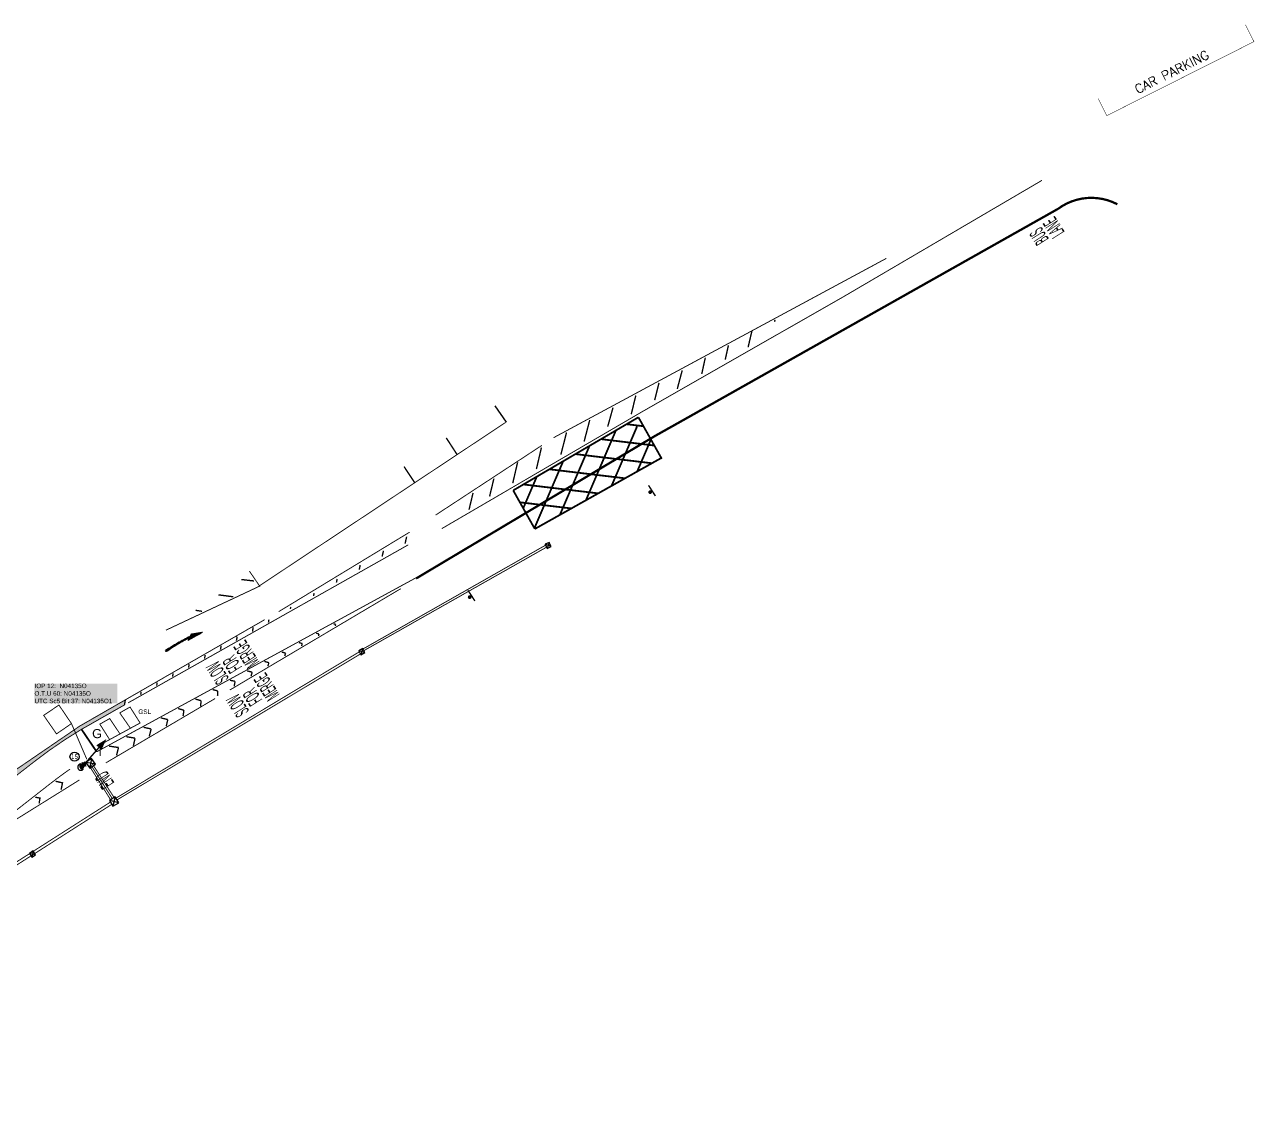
# Model space of a CAD drawing. Extents: x 375488 to 375825, y 165886 to 166087.
# Drawn here: x 375689.5 to 375825, y 165967.8 to 166087 of the extents above; entities that cross this region are included whole.
import ezdxf
from ezdxf.enums import TextEntityAlignment as Align

# ---------------------------------------------------------------- set-up
doc = ezdxf.new("R2010")
doc.units = 0
for name, pattern in [('1004', [6, 4, -2]), ('1009', [0.9, 0.6, -0.3]), ('1010', [2, 1, -1]), ('1041', [2, 1, 0, 1]), ('DUCT1', [2, 1, -0.5, 0, -0.5])]:
    doc.linetypes.add(name, pattern=pattern)
doc.layers.get('0').update_dxf_attribs({"linetype": 'CONTINUOUS'})
for name, color, linetype in [('DATA', 7, 'CONTINUOUS'), ('ducts', 3, 'CONTINUOUS'), ('ELEC LOOPS NEW', 1, 'CONTINUOUS'), ('EXISTING DUCTS', 8, 'DUCT1'), ('LINES', 7, 'CONTINUOUS'), ('Lines remain', 8, 'CONTINUOUS'), ('NUMBERS', 7, 'CONTINUOUS'), ('Rd Marks White new', 7, 'CONTINUOUS'), ('Rd Marks yellow new', 40, 'CONTINUOUS'), ('SETOUT', 4, 'CONTINUOUS'), ('SIGNALS', 4, 'CONTINUOUS'), ('SIGSnumbers', 7, 'CONTINUOUS'), ('VIEW', 7, 'CONTINUOUS')]:
    doc.layers.add(name, color=color, linetype=linetype)
doc.styles.add('KTS_tahoma', font='tahoma.ttf')
doc.styles.add('RDMARKP', font='rdmarkp.shx')
doc.styles.get("Standard").update_dxf_attribs({"font": 'romans.shx'})

# ---------------------------------------------------------------- blocks, each defined once
blk = doc.blocks.new('JBOX5')
at = {"color": 0, "linetype": 'ByBlock'}
for p, q in [((0.25, 0.25), (-0.25, 0.25)), ((-0.25, 0.25), (-0.25, -0.25)), ((-0.25, 0.25), (0.25, -0.25)), ((0.25, 0.25), (-0.25, -0.25)), ((0.25, -0.25), (0.25, 0.25)), ((-0.25, -0.25), (0.25, -0.25))]:
    blk.add_line(p, q, dxfattribs=at)
blk = doc.blocks.new('JBOX8')
at = {"color": 0, "linetype": 'ByBlock'}
for p, q in [((0.375, 0.375), (-0.375, 0.375)), ((-0.375, 0.375), (-0.375, -0.375)), ((-0.375, 0.375), (0.375, -0.375)), ((0.375, 0.375), (-0.375, -0.375)), ((0.375, -0.375), (0.375, 0.375)), ((-0.375, -0.375), (0.375, -0.375))]:
    blk.add_line(p, q, dxfattribs=at)
blk = doc.blocks.new('pole')
at = {"const_width": 0.25}
blk.add_lwpolyline([(-0.12, 0, 1), (0.12, 0, 1)], format="xyb", close=True, dxfattribs=at)
at = {"layer": 'SETOUT', "const_width": 0.125}
blk.add_lwpolyline([(-0.06, 0, 1), (0.06, 0, 1)], format="xyb", close=True, dxfattribs=at)
at = {"layer": 'VIEW'}
blk.add_lwpolyline([(-0.03, 0.04), (-0.05, 0), (-0.03, -0.04), (0.03, -0.04), (0.05, 0), (0.03, 0.04)], close=True, dxfattribs=at)
at = {"layer": 'DATA', "flags": 9}
for tag, p in [('TYPE', (0.5, 0.75)), ('HEIGHT', (0.5, 1)), ('NUM', (0.5, 0.5)), ('SITE', (0.5, 0.25)), ('IDENT', (0.5, 0))]:
    blk.add_attdef(tag, p, '', height=0.2, dxfattribs=at)
blk = doc.blocks.new('HD001P')
at = {"linetype": 'Continuous'}
blk.add_line((0, 2.75), (0, 0), dxfattribs=at)
blk.add_solid([(0.38, 2.75), (-0.38, 2.75), (0, 4)], dxfattribs=at)
at = {"layer": 'VIEW', "color": 1, "linetype": 'Continuous', "extrusion": (0, 1, 0), "const_width": 0.1, "elevation": 0.27}
blk.add_lwpolyline([(0.05, 2.94, 1), (-0.05, 2.94, 1)], format="xyb", close=True, dxfattribs=at)
at = {"layer": 'VIEW', "color": 2, "linetype": 'Continuous', "extrusion": (0, 1, 0), "const_width": 0.1, "elevation": 0.27}
blk.add_lwpolyline([(0.05, 2.62, 1), (-0.05, 2.62, 1)], format="xyb", close=True, dxfattribs=at)
at = {"layer": 'VIEW', "color": 3, "linetype": 'Continuous', "extrusion": (0, 1, 0), "const_width": 0.1, "elevation": 0.27}
blk.add_lwpolyline([(0.05, 2.3, 1), (-0.05, 2.3, 1)], format="xyb", close=True, dxfattribs=at)
at = {"layer": 'VIEW', "color": 7, "linetype": 'Continuous'}
for points in [[(-0.2, 0.27, 2.1), (-0.29, 0.27, 2.1), (-0.29, 0.27, 3.2), (-0.2, 0.27, 3.2)], [(0.29, 0.27, 2.1), (0.2, 0.27, 2.1), (0.2, 0.27, 3.2), (0.29, 0.27, 3.2)]]:
    blk.add_3dface(points, dxfattribs=at)
at = {"layer": 'VIEW', "linetype": 'Continuous'}
for points in [[(0.2, 0.27, 2.1), (-0.2, 0.27, 2.1), (-0.2, 0.27, 3.2), (0.2, 0.27, 3.2)], [(-0.2, 0.21, 2.1), (-0.2, 0.27, 2.1), (-0.2, 0.27, 3.2), (-0.2, 0.21, 3.2)], [(-0.03, 0.12, 2.1), (-0.03, 0.27, 2.1), (-0.2, 0.27, 2.1), (-0.2, 0.21, 2.1)], [(-0.03, 0.12, 3.2), (-0.03, 0.27, 3.2), (-0.2, 0.27, 3.2), (-0.2, 0.21, 3.2)], [(-0.2, 0.21, 2.1), (-0.03, 0.12, 2.1), (-0.03, 0.12, 3.2), (-0.2, 0.21, 3.2)], [(0.03, 0.27, 2.1), (0.03, 0.12, 2.1), (-0.03, 0.12, 2.1), (-0.03, 0.27, 2.1)], [(0.03, 0.27, 3.2), (0.03, 0.12, 3.2), (-0.03, 0.12, 3.2), (-0.03, 0.27, 3.2)], [(-0.03, 0.12, 2.1), (0.03, 0.12, 2.1), (0.03, 0.12, 3.2), (-0.03, 0.12, 3.2)], [(0.2, 0.21, 2.1), (0.2, 0.27, 2.1), (0.03, 0.27, 2.1), (0.03, 0.12, 2.1)], [(0.2, 0.21, 3.2), (0.2, 0.27, 3.2), (0.03, 0.27, 3.2), (0.03, 0.12, 3.2)], [(0.03, 0.12, 2.1), (0.2, 0.21, 2.1), (0.2, 0.21, 3.2), (0.03, 0.12, 3.2)], [(0.2, 0.21, 2.1), (0.2, 0.27, 2.1), (0.2, 0.27, 3.2), (0.2, 0.21, 3.2)]]:
    blk.add_3dface(points, dxfattribs=at)
at = {"layer": 'DATA', "flags": 9}
for tag, p in [('SUPPORT', (0.75, 1.5)), ('BRACKETS', (0.75, 1.25)), ('TYPE', (0.75, 0.25)), ('HEIGHT', (0.75, 1)), ('CABLE', (0.75, 0.75)), ('PHASE', (0.75, 0.5)), ('NUM', (0.75, 0)), ('SITE', (0.75, -0.25)), ('IDENT', (0.75, -0.5))]:
    blk.add_attdef(tag, p, '', height=0.2, dxfattribs=at)
at = {"layer": 'VIEW', "linetype": 'Continuous'}
mesh = blk.add_polymesh((13, 3), dxfattribs=at)
for k, corner in enumerate([(0.11, 0.27, 2.88), (0.11, 0.39, 2.88), (0.11, 0.52, 2.88), (0.12, 0.27, 2.92), (0.12, 0.39, 2.92), (0.12, 0.52, 2.92), (0.12, 0.27, 2.96), (0.12, 0.39, 2.96), (0.12, 0.52, 2.96), (0.11, 0.27, 3), (0.11, 0.39, 3), (0.11, 0.52, 3), (0.08, 0.27, 3.04), (0.08, 0.39, 3.04), (0.08, 0.52, 3.04), (0.04, 0.27, 3.06), (0.04, 0.39, 3.06), (0.04, 0.52, 3.06), (0, 0.27, 3.06), (0, 0.39, 3.06), (0, 0.52, 3.06), (-0.04, 0.27, 3.06), (-0.04, 0.39, 3.06), (-0.04, 0.52, 3.06), (-0.08, 0.27, 3.04), (-0.08, 0.39, 3.04), (-0.08, 0.52, 3.04), (-0.11, 0.27, 3), (-0.11, 0.39, 3), (-0.11, 0.52, 3), (-0.12, 0.27, 2.96), (-0.12, 0.39, 2.96), (-0.12, 0.52, 2.96), (-0.12, 0.27, 2.92), (-0.12, 0.39, 2.92), (-0.12, 0.52, 2.92), (-0.11, 0.27, 2.88), (-0.11, 0.39, 2.88), (-0.11, 0.52, 2.88)]):
    mesh.set_mesh_vertex(divmod(k, 3), corner)
mesh = blk.add_polymesh((13, 3), dxfattribs=at)
for k, corner in enumerate([(0.11, 0.27, 2.56), (0.11, 0.39, 2.56), (0.11, 0.52, 2.56), (0.12, 0.27, 2.6), (0.12, 0.39, 2.6), (0.12, 0.52, 2.6), (0.12, 0.27, 2.64), (0.12, 0.39, 2.64), (0.12, 0.52, 2.64), (0.11, 0.27, 2.68), (0.11, 0.39, 2.68), (0.11, 0.52, 2.68), (0.08, 0.27, 2.72), (0.08, 0.39, 2.72), (0.08, 0.52, 2.72), (0.04, 0.27, 2.74), (0.04, 0.39, 2.74), (0.04, 0.52, 2.74), (0, 0.27, 2.75), (0, 0.39, 2.75), (0, 0.52, 2.75), (-0.04, 0.27, 2.74), (-0.04, 0.39, 2.74), (-0.04, 0.52, 2.74), (-0.08, 0.27, 2.72), (-0.08, 0.39, 2.72), (-0.08, 0.52, 2.72), (-0.11, 0.27, 2.68), (-0.11, 0.39, 2.68), (-0.11, 0.52, 2.68), (-0.12, 0.27, 2.64), (-0.12, 0.39, 2.64), (-0.12, 0.52, 2.64), (-0.12, 0.27, 2.6), (-0.12, 0.39, 2.6), (-0.12, 0.52, 2.6), (-0.11, 0.27, 2.56), (-0.11, 0.39, 2.56), (-0.11, 0.52, 2.56)]):
    mesh.set_mesh_vertex(divmod(k, 3), corner)
mesh = blk.add_polymesh((13, 3), dxfattribs=at)
for k, corner in enumerate([(0.11, 0.27, 2.24), (0.11, 0.39, 2.24), (0.11, 0.52, 2.24), (0.12, 0.27, 2.28), (0.12, 0.39, 2.28), (0.12, 0.52, 2.28), (0.12, 0.27, 2.32), (0.12, 0.39, 2.32), (0.12, 0.52, 2.32), (0.11, 0.27, 2.36), (0.11, 0.39, 2.36), (0.11, 0.52, 2.36), (0.08, 0.27, 2.4), (0.08, 0.39, 2.4), (0.08, 0.52, 2.4), (0.04, 0.27, 2.42), (0.04, 0.39, 2.42), (0.04, 0.52, 2.42), (0, 0.27, 2.42), (0, 0.39, 2.42), (0, 0.52, 2.42), (-0.04, 0.27, 2.42), (-0.04, 0.39, 2.42), (-0.04, 0.52, 2.42), (-0.08, 0.27, 2.4), (-0.08, 0.39, 2.4), (-0.08, 0.52, 2.4), (-0.11, 0.27, 2.36), (-0.11, 0.39, 2.36), (-0.11, 0.52, 2.36), (-0.12, 0.27, 2.32), (-0.12, 0.39, 2.32), (-0.12, 0.52, 2.32), (-0.12, 0.27, 2.28), (-0.12, 0.39, 2.28), (-0.12, 0.52, 2.28), (-0.11, 0.27, 2.24), (-0.11, 0.39, 2.24), (-0.11, 0.52, 2.24)]):
    mesh.set_mesh_vertex(divmod(k, 3), corner)
blk = doc.blocks.new('POLESOCK')
at = {"color": 0}
blk.add_arc((0, 0.2), 0.35, 328.8114, 211.1886, dxfattribs=at)
at = {"color": 0, "linetype": 'ByBlock'}
blk.add_arc((0, 0), 0.3, 3.5833, 176.4167, dxfattribs=at)
blk = doc.blocks.new('poleno')
at = {"layer": 'NUMBERS'}
blk.add_circle((0, 0), 1, dxfattribs=at)
at = {"layer": 'NUMBERS', "style": 'KTS_tahoma'}
blk.add_attdef('NUMBER', text='', height=1, dxfattribs=at).set_placement((0, 0), align=Align.MIDDLE)

msp = doc.modelspace()

# ---------------------------------------------------------------- hatches: boundary and pattern name
at = {"layer": 'Rd Marks White new'}
h = msp.add_hatch(color=256, dxfattribs=at)
edge = h.paths.add_edge_path()
edge.add_line((375685.77977, 166002.02987), (375690.54623, 166005.74328))
edge.add_arc((375721.34892, 165966.35807), 50, 120.7424973, 128.0285321, ccw=False)
edge.add_line((375695.78989, 166009.33174), (375699.84593, 166011.63762))
edge.add_line((375699.84593, 166011.63762), (375700.52351, 166012.02044))
edge.add_line((375700.52351, 166012.02044), (375700.62232, 166012.58312))
edge.add_line((375700.62232, 166012.58312), (375699.63325, 166012.01404))
edge.add_line((375699.63325, 166012.01404), (375695.58876, 166009.68696))
edge.add_line((375695.58876, 166009.68696), (375685.97713, 166003.11754))
edge.add_line((375685.97713, 166003.11754), (375685.77977, 166002.02987))

# ---------------------------------------------------------------- linework, layer by layer
at = {"layer": 'ducts', "linetype": 'DUCT1', "const_width": 0.1, "flags": 128}
for points in [[(375726.84828, 166018.21045), (375746.9306, 166029.6262)], [(375726.90225, 166018.00213), (375747.03682, 166029.40777)], [(375699.58885, 166001.75462), (375726.40319, 166017.87296)], [(375699.70267, 166001.55627), (375726.53034, 166017.63974)], [(375696.64914, 166005.31492), (375698.99231, 166001.58101)], [(375696.81284, 166005.42929), (375699.19078, 166001.69489)], [(375696.97653, 166005.54367), (375699.39107, 166001.80983)], [(375646.90198, 165968.11407), (375698.97611, 166001.31553)], [(375647.07035, 165967.8383), (375699.12083, 166001.06332)]]:
    msp.add_lwpolyline(points, dxfattribs=at)
at = {"layer": 'ELEC LOOPS NEW', "const_width": 0.1, "flags": 128}
for points in [[(375694.68581, 166009.96745), (375693.30517, 166012.00883), (375691.62493, 166010.87244), (375693.04035, 166008.83059), (375694.68581, 166009.96745), (375696.37479, 166006.03795)], [(375697.81515, 166007.61747), (375702.24966, 166010.0342), (375701.13981, 166011.78743), (375700.00788, 166011.14655), (375701.18079, 166009.45169), (375700.03555, 166008.82755), (375698.8971, 166010.51765), (375697.81336, 166009.90405), (375698.88853, 166008.20245)], [(375697.81515, 166007.61747), (375697.85556, 166006.39763)]]:
    msp.add_lwpolyline(points, dxfattribs=at)
at = {"layer": 'LINES', "linetype": '1010', "const_width": 0.05, "flags": 128}
for points in [[(375824.04086, 166086.95457), (375824.98454, 166085.09163)], [(375807.81659, 166078.81279), (375808.76027, 166076.94984)]]:
    msp.add_lwpolyline(points, dxfattribs=at)
at = {"layer": 'LINES', "linetype": '1010'}
for points, const_width in [([(375808.74258, 166076.93805), (375824.99967, 166085.11291)], 0.05), ([(375714.29618, 166026.75583), (375715.39832, 166025.14858), (375742.58277, 166043.18903)], 0.1)]:
    msp.add_lwpolyline(points, dxfattribs=dict(at, const_width=const_width))
at = {"layer": 'LINES', "linetype": '1010', "const_width": 0.25, "flags": 128}
msp.add_lwpolyline([(375809.92591, 166067.18287, 0.288471605), (375803.39616, 166066.68408)], format="xyb", dxfattribs=at)
at = {"layer": 'LINES'}
for points, const_width in [([(375758.95542, 166041.64152), (375762.60174, 166043.68952), (375803.39616, 166066.68408)], 0.25), ([(375732.65446, 166025.95135), (375758.95542, 166041.64152)], 0.25), ([(375735.97834, 166041.4469), (375737.16699, 166039.61853)], 0.15), ([(375731.32677, 166038.28784), (375732.51021, 166036.50456)], 0.15), ([(375713.40843, 166025.83915), (375714.79172, 166025.67995)], 0.15), ([(375710.88362, 166024.14922), (375712.51863, 166023.93798)], 0.15), ([(375708.35881, 166022.44818), (375709.07065, 166022.337)], 0.15)]:
    msp.add_lwpolyline(points, dxfattribs=dict(at, const_width=const_width))
msp.add_lwpolyline([(375741.33872, 166044.98686), (375742.58277, 166043.18903)], dxfattribs=at)
at = {"layer": 'LINES', "linetype": '1004', "const_width": 0.1, "flags": 128}
msp.add_lwpolyline([(375705.09423, 166020.2582), (375715.49832, 166025.14858)], dxfattribs=at)
at = {"layer": 'Lines remain', "linetype": 'Continuous'}
for p, q in [((375706.34396, 166018.77043), (375706.34396, 166018.77043)), ((375705.13848, 166017.89038), (375705.05278, 166018.01593))]:
    msp.add_line(p, q, dxfattribs=at)
at = {"layer": 'Lines remain', "linetype": 'Continuous', "const_width": 0.15638}
for points in [[(375759.02279, 166035.04788), (375758.26448, 166036.21572)], [(375739.13486, 166023.48054), (375738.37655, 166024.64837)]]:
    msp.add_lwpolyline(points, dxfattribs=at)
at = {"layer": 'Lines remain', "linetype": '1009', "const_width": 0.20347}
for points in [[(375758.4858, 166035.56405, 1), (375758.413, 166035.37405, 1)], [(375738.59787, 166023.99671, 1), (375738.52507, 166023.8067, 1)]]:
    msp.add_lwpolyline(points, format="xyb", close=True, dxfattribs=at)
at = {"layer": 'Rd Marks White new', "linetype": '1004'}
for p, q in [((375707.45423, 166019.31234), (375708.61695, 166019.95796)), ((375707.54161, 166019.15497), (375709.12396, 166020.0336)), ((375707.56794, 166019.20391), (375709.03946, 166020.02099)), ((375707.59428, 166019.25285), (375708.95496, 166020.00838)), ((375707.62062, 166019.30179), (375708.87046, 166019.99578)), ((375707.64695, 166019.35073), (375708.78595, 166019.98317)), ((375707.67329, 166019.39966), (375708.70145, 166019.97056)), ((375707.75775, 166019.5566), (375707.91759, 166019.85362)), ((375707.77561, 166019.58978), (375708.5264, 166019.70179)), ((375707.78417, 166019.54239), (375707.95464, 166019.85915)), ((375707.79335, 166019.62276), (375708.6011, 166019.74327)), ((375707.81058, 166019.52817), (375707.99168, 166019.86468)), ((375707.8111, 166019.65574), (375708.67579, 166019.78474)), ((375707.82885, 166019.68872), (375708.75049, 166019.82622)), ((375707.837, 166019.51395), (375708.02872, 166019.8702)), ((375707.8466, 166019.7217), (375708.82518, 166019.86769)), ((375707.86435, 166019.75468), (375708.89988, 166019.90917)), ((375707.8821, 166019.78766), (375708.97457, 166019.95064)), ((375707.89985, 166019.82064), (375709.04927, 166019.99212)), ((375707.91759, 166019.85362), (375709.12396, 166020.0336)), ((375707.54161, 166019.15497), (375707.69097, 166019.43251)), ((375707.5902, 166019.18195), (375707.71738, 166019.41829)), ((375707.63878, 166019.20893), (375707.7438, 166019.40408))]:
    msp.add_line(p, q, dxfattribs=at)
at = {"layer": 'Rd Marks White new', "linetype": '1004', "const_width": 0.1}
for points in [[(375757.4791, 166044.27854), (375779.80731, 166057.03181), (375801.62658, 166069.82346)], [(375747.80648, 166041.46481), (375784.47612, 166061.22548)], [(375757.4791, 166044.27854), (375735.4949, 166031.45027)], [(375746.52095, 166040.62149), (375734.80665, 166032.93679)], [(375731.94851, 166031.06081), (375717.51935, 166022.29932)], [(375700.62232, 166012.58312), (375715.97512, 166021.41667)]]:
    msp.add_lwpolyline(points, dxfattribs=at)
at = {"layer": 'Rd Marks White new', "linetype": '1041', "const_width": 0.15}
for points in [[(375772.14597, 166054.23121), (375772.2045, 166054.46013)], [(375769.23928, 166051.42635), (375769.6625, 166053.24266)], [(375766.71772, 166050.06016), (375767.06895, 166051.64629)], [(375764.13194, 166048.48852), (375764.52283, 166050.27812)], [(375761.43603, 166046.84488), (375761.97966, 166048.8842)], [(375758.94259, 166045.60468), (375759.41861, 166047.50777)], [(375756.36617, 166044.05033), (375756.86397, 166046.10779)], [(375753.77117, 166042.69023), (375754.35349, 166044.77918)], [(375751.16859, 166041.03616), (375751.79336, 166043.41537)], [(375748.61031, 166039.59657), (375749.23291, 166042.0452)], [(375746.46636, 166040.37973), (375745.9144, 166038.00738)], [(375743.84429, 166038.76214), (375743.3075, 166036.45497)], [(375741.22859, 166036.95876), (375740.75438, 166034.99035)], [(375738.93526, 166035.38352), (375738.49105, 166033.53961)], [(375731.61848, 166030.56606), (375731.4432, 166029.79916)], [(375729.06505, 166029.00097), (375728.91075, 166028.37079)], [(375726.4965, 166027.43232), (375726.39654, 166026.92529)], [(375723.95938, 166025.9079), (375723.87885, 166025.50548)], [(375721.42161, 166024.34434), (375721.35207, 166024.0157)], [(375718.8556, 166022.81757), (375718.80175, 166022.58749)], [(375716.44697, 166021.42931), (375716.38898, 166021.09911)], [(375723.80031, 166020.89454), (375723.55653, 166020.96274)], [(375714.71029, 166020.57355), (375714.62785, 166020.10409)], [(375721.95942, 166019.84049), (375721.65405, 166019.92593)], [(375721.95942, 166019.84049), (375721.89755, 166019.62098)], [(375723.80031, 166020.89454), (375723.7544, 166020.73163)], [(375711.17747, 166018.54087), (375711.10218, 166018.11213)], [(375712.94157, 166019.55589), (375712.86271, 166019.10681)], [(375720.11852, 166018.78645), (375719.75157, 166018.88911)], [(375720.11852, 166018.78645), (375720.0407, 166018.51033)], [(375709.42034, 166017.52987), (375709.34861, 166017.12138)], [(375718.27762, 166017.73241), (375717.8491, 166017.8523)], [(375718.27762, 166017.73241), (375718.18385, 166017.39968)], [(375707.65536, 166016.51436), (375707.5872, 166016.12621)], [(375714.59582, 166015.62432), (375714.04414, 166015.77866)], [(375714.59582, 166015.62432), (375714.47015, 166015.17839)], [(375716.43672, 166016.67836), (375715.94662, 166016.81548)], [(375716.43672, 166016.67836), (375716.327, 166016.28903)], [(375704.13336, 166014.4879), (375704.07233, 166014.14034)], [(375705.89049, 166015.4989), (375705.8259, 166015.13109)], [(375712.71375, 166014.63036), (375712.14167, 166014.74185)], [(375712.71375, 166014.63036), (375712.6133, 166014.06774)], [(375702.36578, 166013.47089), (375702.30832, 166013.1437)], [(375710.80096, 166013.57353), (375710.23919, 166013.70503)], [(375710.80096, 166013.57353), (375710.77488, 166013.02246)], [(375707.0736, 166011.43046), (375706.43424, 166011.6314)], [(375708.97102, 166012.49063), (375708.33671, 166012.66822)], [(375708.97102, 166012.49063), (375708.90549, 166011.86732)], [(375705.29718, 166010.40836), (375704.53176, 166010.59459)], [(375705.29718, 166010.40836), (375705.13028, 166009.68009)], [(375707.0736, 166011.43046), (375706.98229, 166010.79037)], [(375703.46194, 166009.37491), (375702.62928, 166009.55777)], [(375703.46194, 166009.37491), (375703.25956, 166008.55778)], [(375699.86898, 166007.33139), (375698.82433, 166007.48414)], [(375701.69487, 166008.35883), (375700.72681, 166008.52096)], [(375701.69487, 166008.35883), (375701.50448, 166007.51248)], [(375699.86898, 166007.33139), (375699.6496, 166006.45077)], [(375693.76881, 166003.42115), (375692.93849, 166003.61086)], [(375693.70957, 166003.50912), (375693.54703, 166002.67618)], [(375691.28048, 166001.74538), (375690.69394, 166001.85984)], [(375691.22123, 166001.83336), (375691.12445, 166001.16689)]]:
    msp.add_lwpolyline(points, dxfattribs=at)
at = {"layer": 'Rd Marks White new', "linetype": '1004', "const_width": 0.1, "flags": 128}
for points in [[(375700.94199, 166012.2565), (375731.79381, 166029.65986)], [(375697.46779, 166006.85874), (375734.46606, 166027.02213)], [(375712.13138, 166013.66296), (375730.97935, 166024.8357)], [(375710.51379, 166012.72802), (375698.46523, 166005.63107)], [(375682.34357, 165995.51957), (375695.56116, 166003.75428)]]:
    msp.add_lwpolyline(points, dxfattribs=at)
at = {"layer": 'Rd Marks White new', "linetype": '1041'}
msp.add_lwpolyline([(375685.77977, 166002.02987, 0.1, 0.1, 0), (375690.54623, 166005.74328, 0.1, 0.1, -0.031802039), (375695.78989, 166009.33174, 0.1, 0.1, 0), (375699.84593, 166011.63762, 0.1, 0.1, 0), (375700.52351, 166012.02044, 0.15, 0.15, 0), (375700.62232, 166012.58312, 0.1, 0.1, 0), (375699.63325, 166012.01404, 0.1, 0.1, 0), (375695.58876, 166009.68696, 0.1, 0.1, 0), (375685.97713, 166003.11754, 0.15, 0.15, 0)], format="xyseb", close=True, dxfattribs=at)
at = {"layer": 'Rd Marks White new', "const_width": 0.2}
msp.add_lwpolyline([(375695.78354, 166009.34242), (375697.46779, 166006.85874)], dxfattribs=at)
at = {"layer": 'Rd Marks White new', "linetype": '1004', "const_width": 0.1, "flags": 128}
msp.add_lwpolyline([(375682.34357, 165995.51957), (375692.39439, 166003.38016, -0.014056925), (375694.52057, 166004.94874)], format="xyb", dxfattribs=at)
at = {"layer": 'Rd Marks White new', "linetype": '1004'}
for centre, radius, start, end in [((375718.85089, 165996.93544), 25.19473, 116.1229013, 123.2060509), ((375718.85089, 165996.93544), 25.16473, 116.1229013, 123.2060509), ((375718.85089, 165996.93544), 25.13473, 116.1229013, 123.2060509), ((375718.85089, 165996.93544), 25.10473, 117.4967305, 123.2060509), ((375717.83693, 165999.75576), 22.16854, 117.2775447, 125.0001343), ((375717.83693, 165999.75576), 22.13854, 117.2775447, 125.0001343)]:
    msp.add_arc(centre, radius, start, end, dxfattribs=at)
at = {"layer": 'Rd Marks yellow new', "const_width": 0.2}
for points in [[(375743.35885, 166035.65636), (375757.15506, 166043.7162)], [(375754.19332, 166036.15526), (375757.01091, 166042.7147)], [(375755.84856, 166042.95293), (375757.70449, 166042.73112)], [(375757.15506, 166043.7162), (375759.72961, 166039.13176)], [(375751.36808, 166034.56989), (375754.67434, 166042.26695)], [(375753.02901, 166041.30573), (375758.87442, 166040.6071)], [(375757.01855, 166037.74064), (375758.53016, 166041.25971)], [(375748.50007, 166032.96051), (375751.76841, 166040.56928)], [(375745.69392, 166031.49514), (375748.86247, 166038.87161)], [(375759.66998, 166039.22848), (375745.74056, 166031.41201)], [(375750.20945, 166039.65853), (375758.64061, 166038.65085)], [(375744.46099, 166033.69228), (375745.95654, 166037.17395)], [(375747.3472, 166037.98638), (375755.6814, 166036.9903)], [(375744.48496, 166036.31424), (375752.72219, 166035.32974)], [(375745.74056, 166031.41201), (375743.35885, 166035.65636)], [(375744.09373, 166034.34677), (375749.76298, 166033.66919)]]:
    msp.add_lwpolyline(points, dxfattribs=at)

# ---------------------------------------------------------------- block references
at = {"layer": 'ducts', "linetype": 'DUCT1'}
for name, p, rotation in [('JBOX5', (375747.22053, 166029.60165), 295.9321746018463), ('JBOX5', (375726.68276, 166017.88245), 298.5996212758773), ('JBOX8', (375696.79596, 166005.58544), 304.1369923055277), ('JBOX8', (375699.37741, 166001.36964), 299.8479133448898)]:
    msp.add_blockref(name, p, dxfattribs=dict(at, rotation=rotation))
at = {"layer": 'ducts', "rotation": 121.3677373654629}
msp.add_blockref('POLESOCK', (375695.8876, 166005.27295), dxfattribs=at)
at = {"layer": 'EXISTING DUCTS', "rotation": 302.7559621645708}
msp.add_blockref('JBOX5', (375690.39417, 165995.59282), dxfattribs=at)
at = {"layer": 'SIGNALS', "linetype": 'Continuous', "rotation": 318.4311274116093}
msp.add_blockref('HD001P', (375695.8876, 166005.27295), dxfattribs=at)
at = {"layer": 'SIGNALS', "linetype": 'Continuous'}
msp.add_blockref('pole', (375695.8876, 166005.27295), dxfattribs=at)
at = {"layer": 'SIGSnumbers', "xscale": 0.5, "yscale": 0.5, "zscale": 0.5}
msp.add_blockref('poleno', (375695.02406, 166006.32008), dxfattribs=at).add_auto_attribs({'NUMBER': '15'})

# ---------------------------------------------------------------- texts
at = {"insert": (375696.9611, 166009.36241), "char_height": 1, "attachment_point": 1}
msp.add_mtext_dynamic_manual_height_columns('{\\fArial|b0|i0|c0|p34;G}', width=1.8581119, gutter_width=1.5, heights=[0], dxfattribs=at)
at = {"layer": 'ELEC LOOPS NEW', "insert": (375690.61098, 166014.37195), "char_height": 0.5, "attachment_point": 1, "bg_fill": 1, "box_fill_scale": 1, "bg_fill_color": 7, "bg_fill_true_color": 16777215, "bg_fill_transparency": 0}
msp.add_mtext_dynamic_manual_height_columns('{\\fArial|b0|i0|c0|p34;IOP 12:  N04135O\\PO.T.U 60: N04135O \\PUTC Sc5 Bit 37: N04135O1}', width=9.1242699, gutter_width=1.5, heights=[0], dxfattribs=at)
at = {"layer": 'ELEC LOOPS NEW', "insert": (375702.05742, 166011.52385), "char_height": 0.5, "attachment_point": 1}
msp.add_mtext_dynamic_manual_height_columns('{\\fArial|b0|i0|c0|p34;GSL}', width=1.8581119, gutter_width=1.5, heights=[0], dxfattribs=at)
at = {"layer": 'LINES', "style": 'RDMARKP', "width": 0.38}
for s, p in [('LANE', (375803.57739, 166065.04256)), ('BUS', (375801.96633, 166064.08319)), ('MERGE', (375714.63137, 166018.03396)), ('FOR', (375713.05459, 166016.93754)), ('SLOW', (375711.44354, 166015.97816)), ('MERGE', (375716.85794, 166014.42592)), ('SLOW', (375713.67011, 166012.37012)), ('FOR', (375715.28116, 166013.32949)), ('END', (375698.98424, 166004.17053))]:
    msp.add_text(s, height=1.6, rotation=122.5628655, dxfattribs=at).set_placement(p, align=Align.CENTER)
at = {"layer": 'LINES', "insert": (375815.92851, 166081.7643), "char_height": 1, "attachment_point": 5, "rotation": 26.5052728}
msp.add_mtext('CAR PARKING', dxfattribs=at)

doc.saveas('drawing.dxf')
